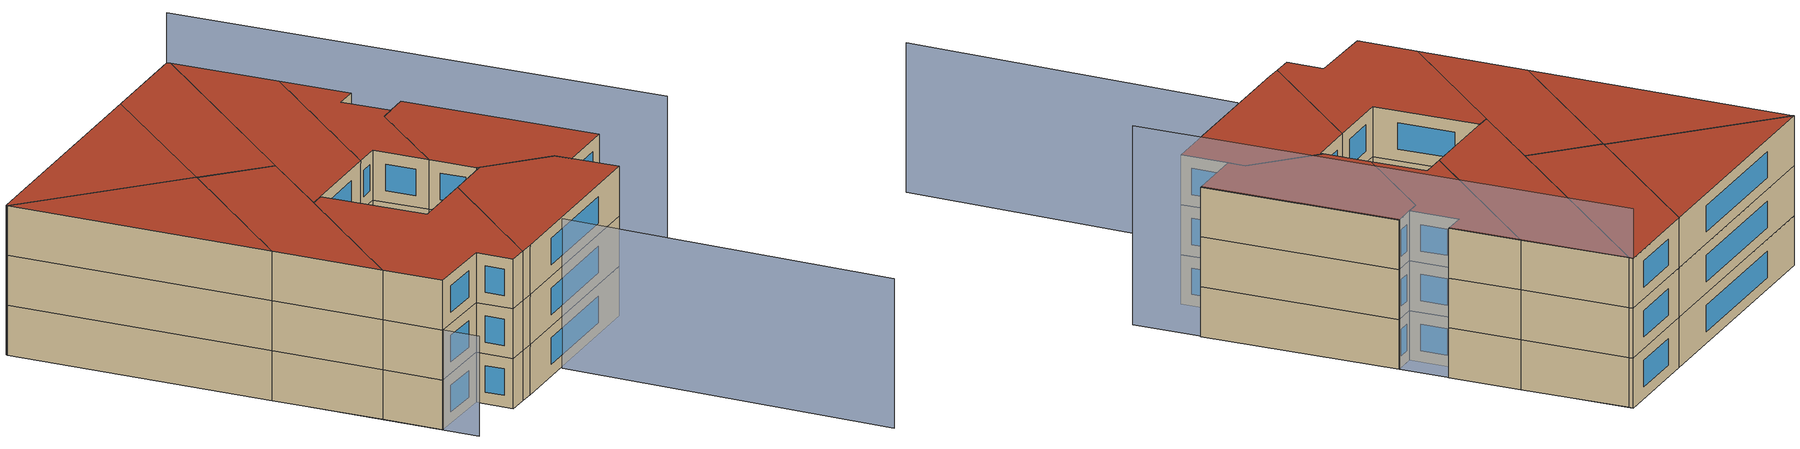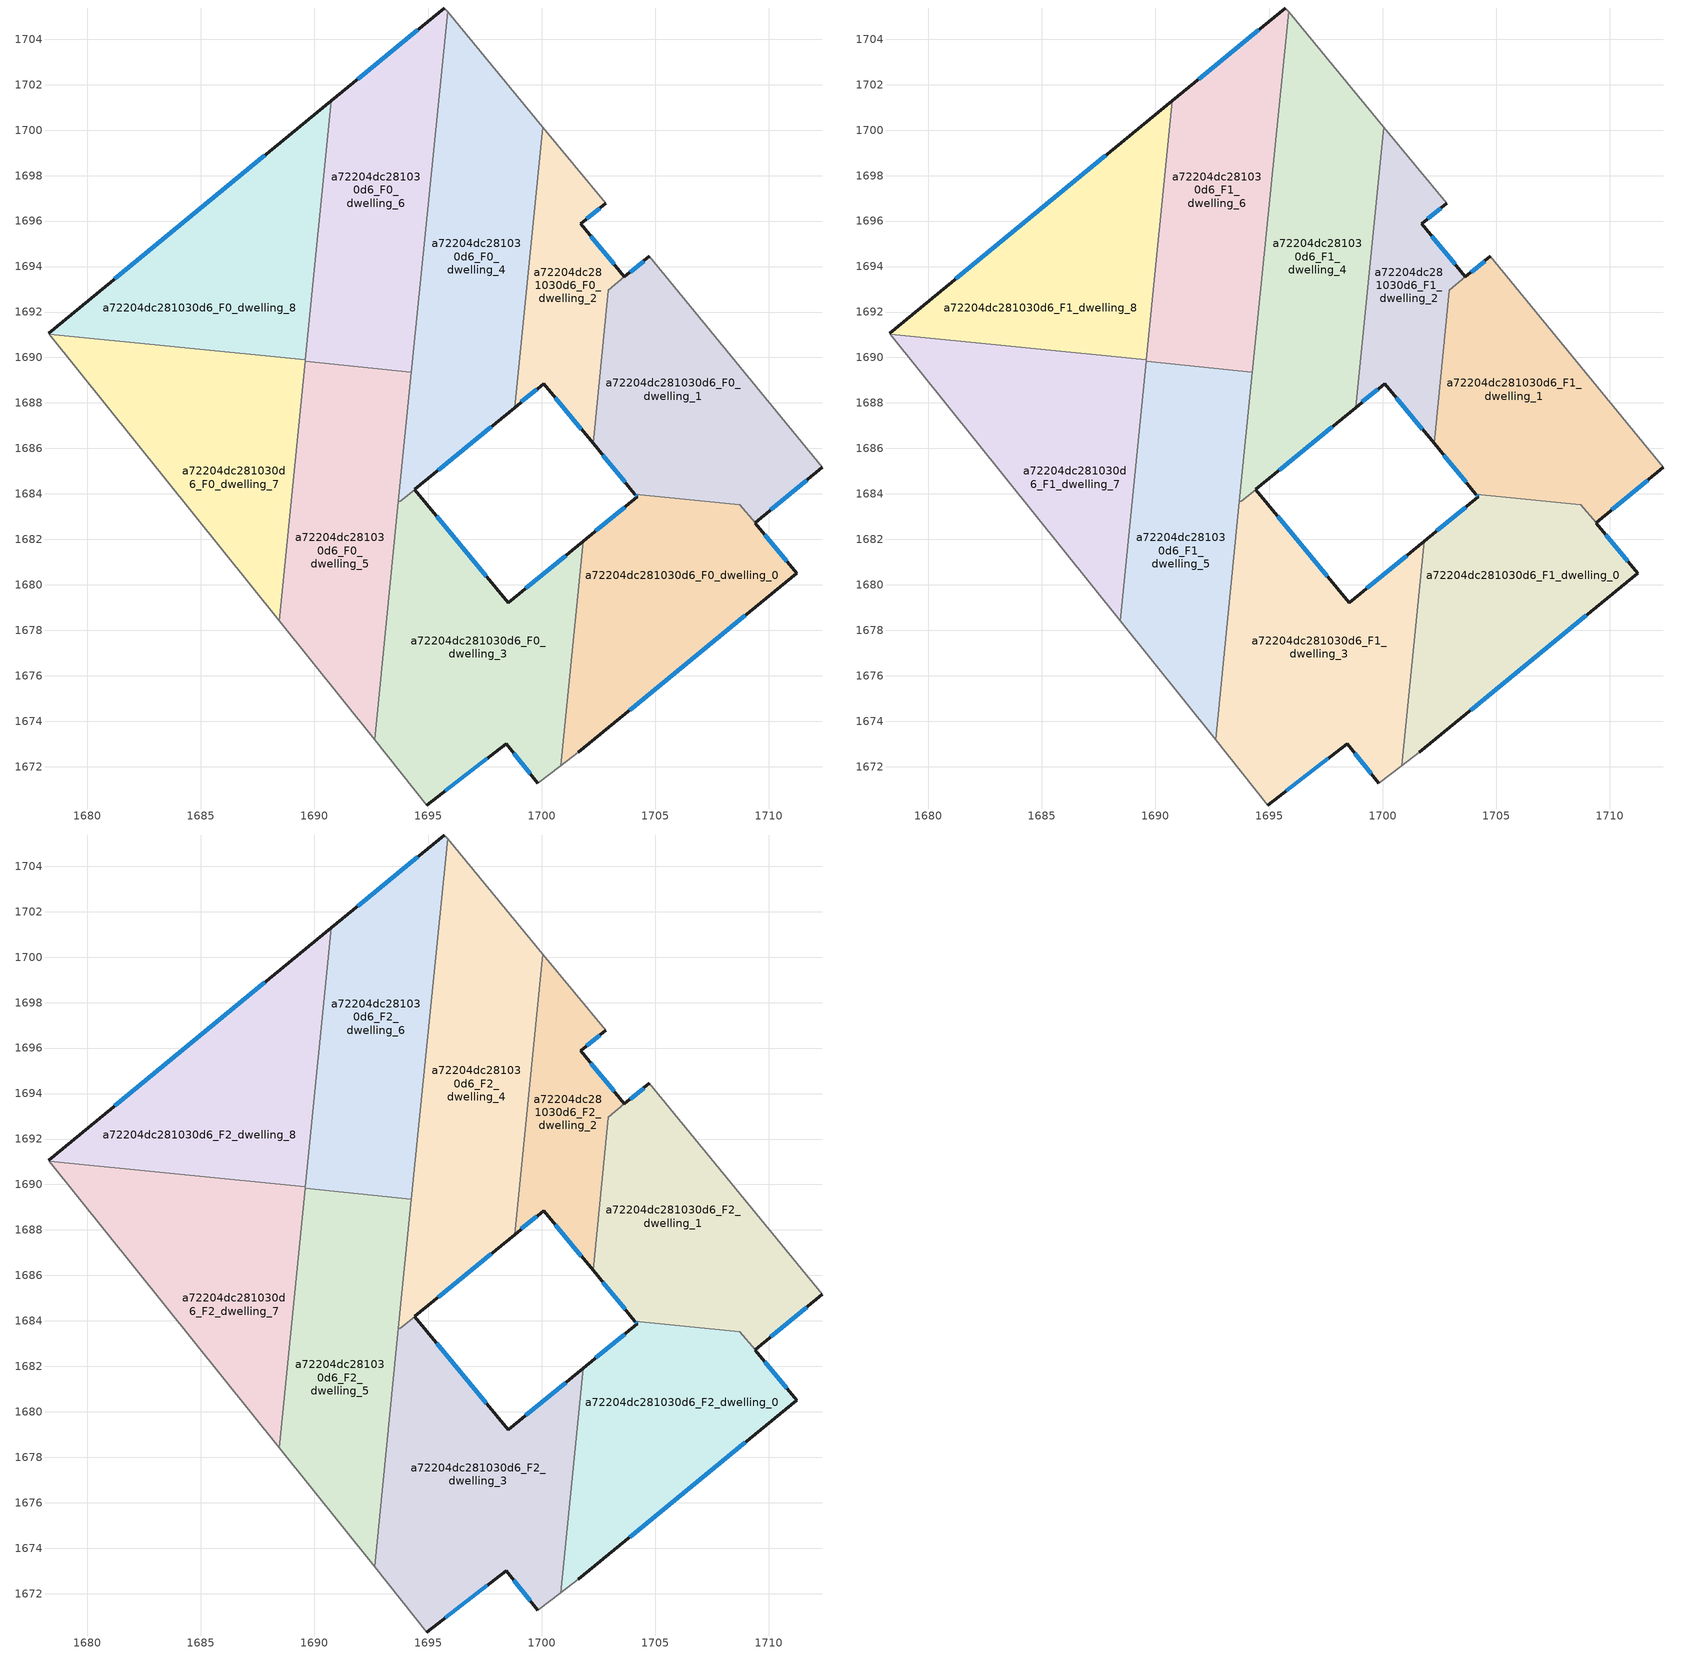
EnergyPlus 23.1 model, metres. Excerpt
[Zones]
a72204dc281030d6_F0_dwelling_0
 floor ground (EU_floor_Construction): 1708.72,1683.53 1711.21,1680.51 1701.61,1672.64 1700.84,1672.04 1701.83,1681.92 1704.21,1683.87 1704.11,1683.99 z0
 wall outside (EU_wall_Construction): 1704.11,1683.99 1704.21,1683.87 1701.83,1681.92 / 1701.61,1672.64 1711.21,1680.51 1709.4,1682.71 z0:3
 wall to a72204dc281030d6_F0_dwelling_3 (EU_wall_Construction): 1701.83,1681.92 1700.84,1672.04 z0:3
 wall to a72204dc281030d6_F0_dwelling_1 (EU_wall_Construction): 1709.39,1682.72 1708.72,1683.53 1704.11,1683.99 z0:3
 wall adiabatic (EU_wall_Construction): 1700.84,1672.04 1701.61,1672.64 z0:3
 window (EU_Window_Construction): 1703.65,1683.41 1702.39,1682.37 / 1704.13,1683.96 1704.18,1683.9 / 1710.79,1681.03 1709.82,1682.2 / 1703.87,1674.49 1708.96,1678.66 z0.7:2.3
a72204dc281030d6_F0_dwelling_1
 floor ground (EU_floor_Construction): 1704.74,1694.45 1712.35,1685.17 1709.39,1682.72 1708.72,1683.53 1704.11,1683.99 1702.26,1686.22 1702.94,1692.97 z0
 wall outside (EU_wall_Construction): 1709.39,1682.72 1712.35,1685.17 / 1702.26,1686.22 1704.11,1683.99 / 1704.74,1694.45 1703.64,1693.55 z0:3
 wall adiabatic (EU_wall_Construction): 1712.35,1685.17 1704.74,1694.45 z0:3
 wall to a72204dc281030d6_F0_dwelling_2 (EU_wall_Construction): 1703.64,1693.55 1702.94,1692.97 1702.26,1686.22 z0:3
 window (EU_Window_Construction): 1710.09,1683.29 1711.66,1684.59 / 1702.69,1685.7 1703.67,1684.51 / 1704.48,1694.24 1703.9,1693.76 z0.7:2.3
a72204dc281030d6_F0_dwelling_2
 floor ground (EU_floor_Construction): 1702.82,1696.78 1701.72,1695.89 1703.64,1693.55 1702.94,1692.97 1702.26,1686.22 1700.09,1688.84 1698.81,1687.8 1700.05,1700.13 z0
 wall outside (EU_wall_Construction): 1703.64,1693.55 1701.72,1695.89 1702.82,1696.78 / 1698.81,1687.8 1700.09,1688.84 1702.26,1686.22 z0:3
 wall to a72204dc281030d6_F0_dwelling_4 (EU_wall_Construction): 1700.05,1700.13 1698.81,1687.8 z0:3
 wall adiabatic (EU_wall_Construction): 1702.82,1696.78 1700.05,1700.13 z0:3
 window (EU_Window_Construction): 1701.97,1696.1 1702.56,1696.57 / 1703.19,1694.1 1702.17,1695.34 / 1700.6,1688.23 1701.75,1686.84 / 1699.11,1688.04 1699.79,1688.6 z0.7:2.3
a72204dc281030d6_F0_dwelling_3
 floor ground (EU_floor_Construction): 1701.83,1681.92 1700.84,1672.04 1699.83,1671.27 1698.43,1673 1694.94,1670.31 1692.65,1673.17 1693.7,1683.68 1693.78,1683.67 1694.42,1684.19 1698.54,1679.21 z0
 wall outside (EU_wall_Construction): 1694.94,1670.31 1698.43,1673 1699.83,1671.27 / 1701.83,1681.92 1698.54,1679.21 1694.42,1684.19 z0:3
 wall adiabatic (EU_wall_Construction): 1699.83,1671.27 1700.84,1672.04 / 1692.65,1673.17 1694.94,1670.31 z0:3
 wall to a72204dc281030d6_F0_dwelling_4 (EU_wall_Construction): 1694.42,1684.19 1693.78,1683.67 1693.7,1683.68 z0:3
 wall to a72204dc281030d6_F0_dwelling_5 (EU_wall_Construction): 1693.7,1683.68 1692.65,1673.17 z0:3
 window (EU_Window_Construction): 1698.76,1672.6 1699.5,1671.68 / 1695.76,1670.94 1697.61,1672.37 / 1697.57,1680.38 1695.39,1683.02 / 1701.06,1681.28 1699.31,1679.84 z0.7:2.3
a72204dc281030d6_F0_dwelling_4
 floor ground (EU_floor_Construction): 1695.86,1705.21 1700.05,1700.13 1698.81,1687.8 1694.42,1684.2 1693.78,1683.67 1693.7,1683.68 z0
 wall outside (EU_wall_Construction): 1694.42,1684.2 1698.81,1687.8 z0:3
 wall adiabatic (EU_wall_Construction): 1700.05,1700.13 1695.86,1705.21 z0:3
 wall to a72204dc281030d6_F0_dwelling_6 (EU_wall_Construction): 1695.86,1705.21 1694.27,1689.36 z0:3
 wall to a72204dc281030d6_F0_dwelling_5 (EU_wall_Construction): 1694.27,1689.36 1693.7,1683.68 z0:3
 window (EU_Window_Construction): 1695.45,1685.04 1697.78,1686.95 z0.7:2.3
a72204dc281030d6_F0_dwelling_5
 floor ground (EU_floor_Construction): 1694.27,1689.36 1692.65,1673.17 1688.45,1678.42 1689.59,1689.83 z0
 wall to a72204dc281030d6_F0_dwelling_6 (EU_wall_Construction): 1694.27,1689.36 1689.59,1689.83 z0:3
 wall adiabatic (EU_wall_Construction): 1688.45,1678.42 1692.65,1673.17 z0:3
 wall to a72204dc281030d6_F0_dwelling_7 (EU_wall_Construction): 1689.59,1689.83 1688.45,1678.42 z0:3
a72204dc281030d6_F0_dwelling_6
 floor ground (EU_floor_Construction): 1695.72,1705.38 1695.86,1705.21 1694.27,1689.36 1689.59,1689.83 1690.74,1701.28 z0
 wall outside (EU_wall_Construction): 1695.72,1705.38 1690.74,1701.28 z0:3
 wall adiabatic (EU_wall_Construction): 1695.86,1705.21 1695.72,1705.38 z0:3
 wall to a72204dc281030d6_F0_dwelling_8 (EU_wall_Construction): 1690.74,1701.28 1689.6,1689.9 z0:3
 wall to a72204dc281030d6_F0_dwelling_7 (EU_wall_Construction): 1689.6,1689.89 1689.59,1689.83 z0:3
 window (EU_Window_Construction): 1694.55,1704.41 1691.91,1702.24 z0.7:2.3
a72204dc281030d6_F0_dwelling_7
 floor ground (EU_floor_Construction): 1689.6,1689.89 1688.45,1678.42 1678.35,1691.02 z0
 wall to a72204dc281030d6_F0_dwelling_8 (EU_wall_Construction): 1689.6,1689.89 1678.35,1691.02 z0:3
 wall adiabatic (EU_wall_Construction): 1678.35,1691.02 1688.45,1678.42 z0:3
a72204dc281030d6_F0_dwelling_8
 floor ground (EU_floor_Construction): 1690.74,1701.28 1689.6,1689.89 1678.35,1691.02 1678.3,1691.07 z0
 wall outside (EU_wall_Construction): 1690.74,1701.28 1678.3,1691.07 z0:3
 wall adiabatic (EU_wall_Construction): 1678.3,1691.07 1678.35,1691.02 z0:3
 window (EU_Window_Construction): 1687.82,1698.89 1681.22,1693.47 z0.7:2.3
a72204dc281030d6_F1_dwelling_0
 floor to a72204dc281030d6_F0_dwelling_0 (EU_floor_Construction): 1708.72,1683.53 1711.21,1680.51 1701.61,1672.64 1700.84,1672.04 1701.83,1681.92 1704.21,1683.87 1704.11,1683.99 z3
 wall outside (EU_wall_Construction): 1704.11,1683.99 1704.21,1683.87 1701.83,1681.92 / 1701.61,1672.64 1711.21,1680.51 1709.4,1682.71 z3:6
 wall to a72204dc281030d6_F1_dwelling_3 (EU_wall_Construction): 1701.83,1681.92 1700.84,1672.04 z3:6
 wall to a72204dc281030d6_F1_dwelling_1 (EU_wall_Construction): 1709.39,1682.72 1708.72,1683.53 1704.11,1683.99 z3:6
 wall adiabatic (EU_wall_Construction): 1700.84,1672.04 1701.61,1672.64 z3:6
 window (EU_Window_Construction): 1703.65,1683.41 1702.39,1682.37 / 1704.13,1683.96 1704.18,1683.9 / 1710.79,1681.03 1709.82,1682.2 / 1703.87,1674.49 1708.96,1678.66 z3.7:5.3
a72204dc281030d6_F1_dwelling_1
 floor to a72204dc281030d6_F0_dwelling_1 (EU_floor_Construction): 1704.74,1694.45 1712.35,1685.17 1709.39,1682.72 1708.72,1683.53 1704.11,1683.99 1702.26,1686.22 1702.94,1692.97 z3
 wall outside (EU_wall_Construction): 1709.39,1682.72 1712.35,1685.17 / 1702.26,1686.22 1704.11,1683.99 / 1704.74,1694.45 1703.64,1693.55 z3:6
 wall adiabatic (EU_wall_Construction): 1712.35,1685.17 1704.74,1694.45 z3:6
 wall to a72204dc281030d6_F1_dwelling_2 (EU_wall_Construction): 1703.64,1693.55 1702.94,1692.97 1702.26,1686.22 z3:6
 window (EU_Window_Construction): 1710.09,1683.29 1711.66,1684.59 / 1702.69,1685.7 1703.67,1684.51 / 1704.48,1694.24 1703.9,1693.76 z3.7:5.3
a72204dc281030d6_F1_dwelling_2
 floor to a72204dc281030d6_F0_dwelling_2 (EU_floor_Construction): 1702.82,1696.78 1701.72,1695.89 1703.64,1693.55 1702.94,1692.97 1702.26,1686.22 1700.09,1688.84 1698.81,1687.8 1700.05,1700.13 z3
 wall outside (EU_wall_Construction): 1703.64,1693.55 1701.72,1695.89 1702.82,1696.78 / 1698.81,1687.8 1700.09,1688.84 1702.26,1686.22 z3:6
 wall to a72204dc281030d6_F1_dwelling_4 (EU_wall_Construction): 1700.05,1700.13 1698.81,1687.8 z3:6
 wall adiabatic (EU_wall_Construction): 1702.82,1696.78 1700.05,1700.13 z3:6
 window (EU_Window_Construction): 1701.97,1696.1 1702.56,1696.57 / 1703.19,1694.1 1702.17,1695.34 / 1700.6,1688.23 1701.75,1686.84 / 1699.11,1688.04 1699.79,1688.6 z3.7:5.3
a72204dc281030d6_F1_dwelling_3
 floor to a72204dc281030d6_F0_dwelling_3 (EU_floor_Construction): 1701.83,1681.92 1700.84,1672.04 1699.83,1671.27 1698.43,1673 1694.94,1670.31 1692.65,1673.17 1693.7,1683.68 1693.78,1683.67 1694.42,1684.19 1698.54,1679.21 z3
 wall outside (EU_wall_Construction): 1694.94,1670.31 1698.43,1673 1699.83,1671.27 / 1701.83,1681.92 1698.54,1679.21 1694.42,1684.19 z3:6
 wall adiabatic (EU_wall_Construction): 1699.83,1671.27 1700.84,1672.04 / 1692.65,1673.17 1694.94,1670.31 z3:6
 wall to a72204dc281030d6_F1_dwelling_4 (EU_wall_Construction): 1694.42,1684.19 1693.78,1683.67 1693.7,1683.68 z3:6
 wall to a72204dc281030d6_F1_dwelling_5 (EU_wall_Construction): 1693.7,1683.68 1692.65,1673.17 z3:6
 window (EU_Window_Construction): 1698.76,1672.6 1699.5,1671.68 / 1695.76,1670.94 1697.61,1672.37 / 1697.57,1680.38 1695.39,1683.02 / 1701.06,1681.28 1699.31,1679.84 z3.7:5.3
a72204dc281030d6_F1_dwelling_4
 floor to a72204dc281030d6_F0_dwelling_4 (EU_floor_Construction): 1695.86,1705.21 1700.05,1700.13 1698.81,1687.8 1694.42,1684.2 1693.78,1683.67 1693.7,1683.68 z3
 wall outside (EU_wall_Construction): 1694.42,1684.2 1698.81,1687.8 z3:6
 wall adiabatic (EU_wall_Construction): 1700.05,1700.13 1695.86,1705.21 z3:6
 wall to a72204dc281030d6_F1_dwelling_6 (EU_wall_Construction): 1695.86,1705.21 1694.27,1689.36 z3:6
 wall to a72204dc281030d6_F1_dwelling_5 (EU_wall_Construction): 1694.27,1689.36 1693.7,1683.68 z3:6
 window (EU_Window_Construction): 1695.45,1685.04 1697.78,1686.95 z3.7:5.3
a72204dc281030d6_F1_dwelling_5
 floor to a72204dc281030d6_F0_dwelling_5 (EU_floor_Construction): 1694.27,1689.36 1692.65,1673.17 1688.45,1678.42 1689.59,1689.83 z3
 wall to a72204dc281030d6_F1_dwelling_6 (EU_wall_Construction): 1694.27,1689.36 1689.59,1689.83 z3:6
 wall adiabatic (EU_wall_Construction): 1688.45,1678.42 1692.65,1673.17 z3:6
 wall to a72204dc281030d6_F1_dwelling_7 (EU_wall_Construction): 1689.59,1689.83 1688.45,1678.42 z3:6
a72204dc281030d6_F1_dwelling_6
 floor to a72204dc281030d6_F0_dwelling_6 (EU_floor_Construction): 1695.72,1705.38 1695.86,1705.21 1694.27,1689.36 1689.59,1689.83 1690.74,1701.28 z3
 wall outside (EU_wall_Construction): 1695.72,1705.38 1690.74,1701.28 z3:6
 wall adiabatic (EU_wall_Construction): 1695.86,1705.21 1695.72,1705.38 z3:6
 wall to a72204dc281030d6_F1_dwelling_8 (EU_wall_Construction): 1690.74,1701.28 1689.6,1689.9 z3:6
 wall to a72204dc281030d6_F1_dwelling_7 (EU_wall_Construction): 1689.6,1689.89 1689.59,1689.83 z3:6
 window (EU_Window_Construction): 1694.55,1704.41 1691.91,1702.24 z3.7:5.3
a72204dc281030d6_F1_dwelling_7
 floor to a72204dc281030d6_F0_dwelling_7 (EU_floor_Construction): 1689.6,1689.89 1688.45,1678.42 1678.35,1691.02 z3
 wall to a72204dc281030d6_F1_dwelling_8 (EU_wall_Construction): 1689.6,1689.89 1678.35,1691.02 z3:6
 wall adiabatic (EU_wall_Construction): 1678.35,1691.02 1688.45,1678.42 z3:6
a72204dc281030d6_F1_dwelling_8
 floor to a72204dc281030d6_F0_dwelling_8 (EU_floor_Construction): 1690.74,1701.28 1689.6,1689.89 1678.35,1691.02 1678.3,1691.07 z3
 wall outside (EU_wall_Construction): 1690.74,1701.28 1678.3,1691.07 z3:6
 wall adiabatic (EU_wall_Construction): 1678.3,1691.07 1678.35,1691.02 z3:6
 window (EU_Window_Construction): 1687.82,1698.89 1681.22,1693.47 z3.7:5.3
a72204dc281030d6_F2_dwelling_0
 floor to a72204dc281030d6_F1_dwelling_0 (EU_floor_Construction): 1708.72,1683.53 1711.21,1680.51 1701.61,1672.64 1700.84,1672.04 1701.83,1681.92 1704.21,1683.87 1704.11,1683.99 z6
 wall outside (EU_wall_Construction): 1704.11,1683.99 1704.21,1683.87 1701.83,1681.92 / 1701.61,1672.64 1711.21,1680.51 1709.4,1682.71 z6:9
 wall to a72204dc281030d6_F2_dwelling_3 (EU_wall_Construction): 1701.83,1681.92 1700.84,1672.04 z6:9
 wall to a72204dc281030d6_F2_dwelling_1 (EU_wall_Construction): 1709.39,1682.72 1708.72,1683.53 1704.11,1683.99 z6:9
 wall adiabatic (EU_wall_Construction): 1700.84,1672.04 1701.61,1672.64 z6:9
 window (EU_Window_Construction): 1703.65,1683.41 1702.39,1682.37 / 1704.13,1683.96 1704.18,1683.9 / 1710.79,1681.03 1709.82,1682.2 / 1703.87,1674.49 1708.96,1678.66 z6.7:8.3
 roof outside (EU_roof_Construction): 1711.21,1680.51 1708.72,1683.53 1704.11,1683.99 1704.21,1683.87 1701.83,1681.92 1700.84,1672.04 1701.61,1672.64 z9
a72204dc281030d6_F2_dwelling_1
 floor to a72204dc281030d6_F1_dwelling_1 (EU_floor_Construction): 1704.74,1694.45 1712.35,1685.17 1709.39,1682.72 1708.72,1683.53 1704.11,1683.99 1702.26,1686.22 1702.94,1692.97 z6
 wall outside (EU_wall_Construction): 1709.39,1682.72 1712.35,1685.17 / 1702.26,1686.22 1704.11,1683.99 / 1704.74,1694.45 1703.64,1693.55 z6:9
 wall adiabatic (EU_wall_Construction): 1712.35,1685.17 1704.74,1694.45 z6:9
 wall to a72204dc281030d6_F2_dwelling_2 (EU_wall_Construction): 1703.64,1693.55 1702.94,1692.97 1702.26,1686.22 z6:9
 window (EU_Window_Construction): 1710.09,1683.29 1711.66,1684.59 / 1702.69,1685.7 1703.67,1684.51 / 1704.48,1694.24 1703.9,1693.76 z6.7:8.3
 roof outside (EU_roof_Construction): 1712.35,1685.17 1704.74,1694.45 1702.94,1692.97 1702.26,1686.22 1704.11,1683.99 1708.72,1683.53 1709.39,1682.72 z9
a72204dc281030d6_F2_dwelling_2
 floor to a72204dc281030d6_F1_dwelling_2 (EU_floor_Construction): 1702.82,1696.78 1701.72,1695.89 1703.64,1693.55 1702.94,1692.97 1702.26,1686.22 1700.09,1688.84 1698.81,1687.8 1700.05,1700.13 z6
 wall outside (EU_wall_Construction): 1703.64,1693.55 1701.72,1695.89 1702.82,1696.78 / 1698.81,1687.8 1700.09,1688.84 1702.26,1686.22 z6:9
 wall to a72204dc281030d6_F2_dwelling_4 (EU_wall_Construction): 1700.05,1700.13 1698.81,1687.8 z6:9
 wall adiabatic (EU_wall_Construction): 1702.82,1696.78 1700.05,1700.13 z6:9
 window (EU_Window_Construction): 1701.97,1696.1 1702.56,1696.57 / 1703.19,1694.1 1702.17,1695.34 / 1700.6,1688.23 1701.75,1686.84 / 1699.11,1688.04 1699.79,1688.6 z6.7:8.3
 roof outside (EU_roof_Construction): 1702.26,1686.22 1702.94,1692.97 1703.64,1693.55 1701.72,1695.89 1702.82,1696.78 1700.05,1700.13 1698.81,1687.8 1700.09,1688.84 z9
a72204dc281030d6_F2_dwelling_3
 floor to a72204dc281030d6_F1_dwelling_3 (EU_floor_Construction): 1701.83,1681.92 1700.84,1672.04 1699.83,1671.27 1698.43,1673 1694.94,1670.31 1692.65,1673.17 1693.7,1683.68 1693.78,1683.67 1694.42,1684.19 1698.54,1679.21 z6
 wall outside (EU_wall_Construction): 1694.94,1670.31 1698.43,1673 1699.83,1671.27 / 1701.83,1681.92 1698.54,1679.21 1694.42,1684.19 z6:9
 wall adiabatic (EU_wall_Construction): 1699.83,1671.27 1700.84,1672.04 / 1692.65,1673.17 1694.94,1670.31 z6:9
 wall to a72204dc281030d6_F2_dwelling_4 (EU_wall_Construction): 1694.42,1684.19 1693.78,1683.67 1693.7,1683.68 z6:9
 wall to a72204dc281030d6_F2_dwelling_5 (EU_wall_Construction): 1693.7,1683.68 1692.65,1673.17 z6:9
 window (EU_Window_Construction): 1698.76,1672.6 1699.5,1671.68 / 1695.76,1670.94 1697.61,1672.37 / 1697.57,1680.38 1695.39,1683.02 / 1701.06,1681.28 1699.31,1679.84 z6.7:8.3
 roof outside (EU_roof_Construction): 1700.84,1672.04 1701.83,1681.92 1698.54,1679.21 1694.42,1684.19 1693.78,1683.67 1693.7,1683.68 1692.65,1673.17 1694.94,1670.31 1698.43,1673 1699.83,1671.27 z9
a72204dc281030d6_F2_dwelling_4
 floor to a72204dc281030d6_F1_dwelling_4 (EU_floor_Construction): 1695.86,1705.21 1700.05,1700.13 1698.81,1687.8 1694.42,1684.2 1693.78,1683.67 1693.7,1683.68 z6
 wall outside (EU_wall_Construction): 1694.42,1684.2 1698.81,1687.8 z6:9
 wall adiabatic (EU_wall_Construction): 1700.05,1700.13 1695.86,1705.21 z6:9
 wall to a72204dc281030d6_F2_dwelling_6 (EU_wall_Construction): 1695.86,1705.21 1694.27,1689.36 z6:9
 wall to a72204dc281030d6_F2_dwelling_5 (EU_wall_Construction): 1694.27,1689.36 1693.7,1683.68 z6:9
 window (EU_Window_Construction): 1695.45,1685.04 1697.78,1686.95 z6.7:8.3
 roof outside (EU_roof_Construction): 1698.81,1687.8 1700.05,1700.13 1695.86,1705.21 1693.7,1683.68 1693.78,1683.67 z9
a72204dc281030d6_F2_dwelling_5
 floor to a72204dc281030d6_F1_dwelling_5 (EU_floor_Construction): 1694.27,1689.36 1692.65,1673.17 1688.45,1678.42 1689.59,1689.83 z6
 wall to a72204dc281030d6_F2_dwelling_6 (EU_wall_Construction): 1694.27,1689.36 1689.59,1689.83 z6:9
 wall adiabatic (EU_wall_Construction): 1688.45,1678.42 1692.65,1673.17 z6:9
 wall to a72204dc281030d6_F2_dwelling_7 (EU_wall_Construction): 1689.59,1689.83 1688.45,1678.42 z6:9
 roof outside (EU_roof_Construction): 1692.65,1673.17 1694.27,1689.36 1689.59,1689.83 1688.45,1678.42 z9
a72204dc281030d6_F2_dwelling_6
 floor to a72204dc281030d6_F1_dwelling_6 (EU_floor_Construction): 1695.72,1705.38 1695.86,1705.21 1694.27,1689.36 1689.59,1689.83 1690.74,1701.28 z6
 wall outside (EU_wall_Construction): 1695.72,1705.38 1690.74,1701.28 z6:9
 wall adiabatic (EU_wall_Construction): 1695.86,1705.21 1695.72,1705.38 z6:9
 wall to a72204dc281030d6_F2_dwelling_8 (EU_wall_Construction): 1690.74,1701.28 1689.6,1689.9 z6:9
 wall to a72204dc281030d6_F2_dwelling_7 (EU_wall_Construction): 1689.6,1689.89 1689.59,1689.83 z6:9
 window (EU_Window_Construction): 1694.55,1704.41 1691.91,1702.24 z6.7:8.3
 roof outside (EU_roof_Construction): 1694.27,1689.36 1695.86,1705.21 1695.72,1705.38 1690.74,1701.28 1689.59,1689.83 z9
a72204dc281030d6_F2_dwelling_7
 floor to a72204dc281030d6_F1_dwelling_7 (EU_floor_Construction): 1689.6,1689.89 1688.45,1678.42 1678.35,1691.02 z6
 wall to a72204dc281030d6_F2_dwelling_8 (EU_wall_Construction): 1689.6,1689.89 1678.35,1691.02 z6:9
 wall adiabatic (EU_wall_Construction): 1678.35,1691.02 1688.45,1678.42 z6:9
 roof outside (EU_roof_Construction): 1688.45,1678.42 1689.6,1689.89 1678.35,1691.02 z9
a72204dc281030d6_F2_dwelling_8
 floor to a72204dc281030d6_F1_dwelling_8 (EU_floor_Construction): 1690.74,1701.28 1689.6,1689.89 1678.35,1691.02 1678.3,1691.07 z6
 wall outside (EU_wall_Construction): 1690.74,1701.28 1678.3,1691.07 z6:9
 wall adiabatic (EU_wall_Construction): 1678.3,1691.07 1678.35,1691.02 z6:9
 window (EU_Window_Construction): 1687.82,1698.89 1681.22,1693.47 z6.7:8.3
 roof outside (EU_roof_Construction): 1689.6,1689.89 1690.74,1701.28 1678.3,1691.07 1678.35,1691.02 z9
shading: 1704.94,1675.21 1717.37,1659.06 z0:9; 1678.3,1691.07 1696.34,1668.57 z0:6; 1714.96,1681.94 1695.72,1705.37 z0:12
[Building]
EU S2 Campaign: North Axis=0; Terrain=City; Solar Distribution=FullExterior
[Site:Location]
Budapest.Ferenc.Liszt.Intl.AP: Latitude=47.437; Longitude=19.256; Time Zone=1; Elevation=185
[SizingPeriod:WeatherFileDays]
AnnualSizingPeriod: Begin Month=1; Begin Day of Month=1; End Month=12; End Day of Month=31; Day of Week for Start Day=Monday; Use Weather File Daylight Saving Period=No; Use Weather File Rain and Snow Indicators=No
[MATERIAL]
EU_InternalMass_Material: Roughness=MediumRough; Thickness=0.1; Conductivity=1; Density=1800; Specific Heat=900; Thermal Absorptance=0.9; Solar Absorptance=0.7; Visible Absorptance=0.7
[MATERIAL:NOMASS] Roughness=MediumRough; Thermal Absorptance=0.9; Solar Absorptance=0.7; Visible Absorptance=0.7
Name | Thermal Resistance
EU_wall_NoMass | 0.832559
EU_roof_NoMass | 1.39638
EU_floor_NoMass | 0.872794
[WINDOWMATERIAL:SIMPLEGLAZINGSYSTEM]
EU_Window_SimpleGlazing: UFactor=2.79869; Solar Heat Gain Coefficient=0.75; Visible Transmittance=0.75
[CONSTRUCTION]
EU_wall_Construction: EU_wall_NoMass
EU_roof_Construction: EU_roof_NoMass
EU_floor_Construction: EU_floor_NoMass
EU_Window_Construction: EU_Window_SimpleGlazing
EU_InternalMass_Construction: EU_InternalMass_Material
[ZONE] Type=1; Multiplier=1; Ceiling Height=autocalculate; Floor Area=autocalculate; Part of Total Floor Area=Yes
Name | Volume
a72204dc281030d6_F0_dwelling_0 | 194.035
a72204dc281030d6_F1_dwelling_0; a72204dc281030d6_F2_dwelling_0 | 194.061
a72204dc281030d6_F0_dwelling_1; a72204dc281030d6_F1_dwelling_1; a72204dc281030d6_F2_dwelling_1 | 196.107
a72204dc281030d6_F0_dwelling_2; a72204dc281030d6_F1_dwelling_2; a72204dc281030d6_F2_dwelling_2 | 107.656
a72204dc281030d6_F0_dwelling_3; a72204dc281030d6_F1_dwelling_3; a72204dc281030d6_F2_dwelling_3 | 241.345
a72204dc281030d6_F0_dwelling_4; a72204dc281030d6_F1_dwelling_4; a72204dc281030d6_F2_dwelling_4 | 239.28
a72204dc281030d6_F0_dwelling_5; a72204dc281030d6_F1_dwelling_5; a72204dc281030d6_F2_dwelling_5 | 195.715
a72204dc281030d6_F0_dwelling_6; a72204dc281030d6_F1_dwelling_6; a72204dc281030d6_F2_dwelling_6 | 195.724
a72204dc281030d6_F0_dwelling_7; a72204dc281030d6_F1_dwelling_7; a72204dc281030d6_F2_dwelling_7 | 195.69
a72204dc281030d6_F0_dwelling_8; a72204dc281030d6_F1_dwelling_8; a72204dc281030d6_F2_dwelling_8 | 195.716
[INTERNALMASS] Construction=EU_InternalMass_Construction
Name | Zone or ZoneList | Surface Area
a72204dc281030d6_F0_dwelling_0_EU_InternalMass | a72204dc281030d6_F0_dwelling_0 | 64.6856
a72204dc281030d6_F0_dwelling_1_EU_InternalMass | a72204dc281030d6_F0_dwelling_1 | 65.3703
a72204dc281030d6_F0_dwelling_2_EU_InternalMass | a72204dc281030d6_F0_dwelling_2 | 35.8854
a72204dc281030d6_F0_dwelling_3_EU_InternalMass | a72204dc281030d6_F0_dwelling_3 | 80.4462
a72204dc281030d6_F0_dwelling_4_EU_InternalMass | a72204dc281030d6_F0_dwelling_4 | 79.7658
a72204dc281030d6_F0_dwelling_5_EU_InternalMass | a72204dc281030d6_F0_dwelling_5 | 65.2404
a72204dc281030d6_F0_dwelling_6_EU_InternalMass | a72204dc281030d6_F0_dwelling_6 | 65.2407
a72204dc281030d6_F0_dwelling_7_EU_InternalMass | a72204dc281030d6_F0_dwelling_7 | 65.2274
a72204dc281030d6_F0_dwelling_8_EU_InternalMass | a72204dc281030d6_F0_dwelling_8 | 65.2375
a72204dc281030d6_F1_dwelling_0_EU_InternalMass | a72204dc281030d6_F1_dwelling_0 | 64.6856
a72204dc281030d6_F1_dwelling_1_EU_InternalMass | a72204dc281030d6_F1_dwelling_1 | 65.3703
a72204dc281030d6_F1_dwelling_2_EU_InternalMass | a72204dc281030d6_F1_dwelling_2 | 35.8854
a72204dc281030d6_F1_dwelling_3_EU_InternalMass | a72204dc281030d6_F1_dwelling_3 | 80.4462
a72204dc281030d6_F1_dwelling_4_EU_InternalMass | a72204dc281030d6_F1_dwelling_4 | 79.7658
a72204dc281030d6_F1_dwelling_5_EU_InternalMass | a72204dc281030d6_F1_dwelling_5 | 65.2404
a72204dc281030d6_F1_dwelling_6_EU_InternalMass | a72204dc281030d6_F1_dwelling_6 | 65.2407
a72204dc281030d6_F1_dwelling_7_EU_InternalMass | a72204dc281030d6_F1_dwelling_7 | 65.2274
a72204dc281030d6_F1_dwelling_8_EU_InternalMass | a72204dc281030d6_F1_dwelling_8 | 65.2375
a72204dc281030d6_F2_dwelling_0_EU_InternalMass | a72204dc281030d6_F2_dwelling_0 | 64.6856
a72204dc281030d6_F2_dwelling_1_EU_InternalMass | a72204dc281030d6_F2_dwelling_1 | 65.3703
a72204dc281030d6_F2_dwelling_2_EU_InternalMass | a72204dc281030d6_F2_dwelling_2 | 35.8854
a72204dc281030d6_F2_dwelling_3_EU_InternalMass | a72204dc281030d6_F2_dwelling_3 | 80.4462
a72204dc281030d6_F2_dwelling_4_EU_InternalMass | a72204dc281030d6_F2_dwelling_4 | 79.7658
a72204dc281030d6_F2_dwelling_5_EU_InternalMass | a72204dc281030d6_F2_dwelling_5 | 65.2404
a72204dc281030d6_F2_dwelling_6_EU_InternalMass | a72204dc281030d6_F2_dwelling_6 | 65.2407
a72204dc281030d6_F2_dwelling_7_EU_InternalMass | a72204dc281030d6_F2_dwelling_7 | 65.2274
a72204dc281030d6_F2_dwelling_8_EU_InternalMass | a72204dc281030d6_F2_dwelling_8 | 65.2375
[OTHEREQUIPMENT] Fuel Type=Electricity; Design Level Calculation Method=Watts/Area; Power per Zone Floor Area=1; Fraction Latent=0; Fraction Radiant=0; Fraction Lost=0; Carbon Dioxide Generation Rate=0; EndUse Subcategory=EU_Step8_InternalGains
Name | Zone or ZoneList or Space or SpaceList | Schedule
EU_Step8_InternalGain_a72204dc281030d6_F0_dwelling_0_f000 | a72204dc281030d6_F0_dwelling_0 | EU_Step8_GainSchedule_a72204dc281030d6_F0_dwelling_0_f000
EU_Step8_InternalGain_a72204dc281030d6_F0_dwelling_1_f000 | a72204dc281030d6_F0_dwelling_1 | EU_Step8_GainSchedule_a72204dc281030d6_F0_dwelling_1_f000
EU_Step8_InternalGain_a72204dc281030d6_F0_dwelling_2_f000 | a72204dc281030d6_F0_dwelling_2 | EU_Step8_GainSchedule_a72204dc281030d6_F0_dwelling_2_f000
EU_Step8_InternalGain_a72204dc281030d6_F0_dwelling_3_f000 | a72204dc281030d6_F0_dwelling_3 | EU_Step8_GainSchedule_a72204dc281030d6_F0_dwelling_3_f000
EU_Step8_InternalGain_a72204dc281030d6_F0_dwelling_4_f000 | a72204dc281030d6_F0_dwelling_4 | EU_Step8_GainSchedule_a72204dc281030d6_F0_dwelling_4_f000
EU_Step8_InternalGain_a72204dc281030d6_F0_dwelling_5_f000 | a72204dc281030d6_F0_dwelling_5 | EU_Step8_GainSchedule_a72204dc281030d6_F0_dwelling_5_f000
EU_Step8_InternalGain_a72204dc281030d6_F0_dwelling_6_f000 | a72204dc281030d6_F0_dwelling_6 | EU_Step8_GainSchedule_a72204dc281030d6_F0_dwelling_6_f000
EU_Step8_InternalGain_a72204dc281030d6_F0_dwelling_7_f000 | a72204dc281030d6_F0_dwelling_7 | EU_Step8_GainSchedule_a72204dc281030d6_F0_dwelling_7_f000
EU_Step8_InternalGain_a72204dc281030d6_F0_dwelling_8_f000 | a72204dc281030d6_F0_dwelling_8 | EU_Step8_GainSchedule_a72204dc281030d6_F0_dwelling_8_f000
EU_Step8_InternalGain_a72204dc281030d6_F1_dwelling_0_f000 | a72204dc281030d6_F1_dwelling_0 | EU_Step8_GainSchedule_a72204dc281030d6_F1_dwelling_0_f000
EU_Step8_InternalGain_a72204dc281030d6_F1_dwelling_1_f000 | a72204dc281030d6_F1_dwelling_1 | EU_Step8_GainSchedule_a72204dc281030d6_F1_dwelling_1_f000
EU_Step8_InternalGain_a72204dc281030d6_F1_dwelling_2_f000 | a72204dc281030d6_F1_dwelling_2 | EU_Step8_GainSchedule_a72204dc281030d6_F1_dwelling_2_f000
EU_Step8_InternalGain_a72204dc281030d6_F1_dwelling_3_f000 | a72204dc281030d6_F1_dwelling_3 | EU_Step8_GainSchedule_a72204dc281030d6_F1_dwelling_3_f000
EU_Step8_InternalGain_a72204dc281030d6_F1_dwelling_4_f000 | a72204dc281030d6_F1_dwelling_4 | EU_Step8_GainSchedule_a72204dc281030d6_F1_dwelling_4_f000
EU_Step8_InternalGain_a72204dc281030d6_F1_dwelling_5_f000 | a72204dc281030d6_F1_dwelling_5 | EU_Step8_GainSchedule_a72204dc281030d6_F1_dwelling_5_f000
EU_Step8_InternalGain_a72204dc281030d6_F1_dwelling_6_f000 | a72204dc281030d6_F1_dwelling_6 | EU_Step8_GainSchedule_a72204dc281030d6_F1_dwelling_6_f000
EU_Step8_InternalGain_a72204dc281030d6_F1_dwelling_7_f000 | a72204dc281030d6_F1_dwelling_7 | EU_Step8_GainSchedule_a72204dc281030d6_F1_dwelling_7_f000
EU_Step8_InternalGain_a72204dc281030d6_F1_dwelling_8_f000 | a72204dc281030d6_F1_dwelling_8 | EU_Step8_GainSchedule_a72204dc281030d6_F1_dwelling_8_f000
EU_Step8_InternalGain_a72204dc281030d6_F2_dwelling_0_f000 | a72204dc281030d6_F2_dwelling_0 | EU_Step8_GainSchedule_a72204dc281030d6_F2_dwelling_0_f000
EU_Step8_InternalGain_a72204dc281030d6_F2_dwelling_1_f000 | a72204dc281030d6_F2_dwelling_1 | EU_Step8_GainSchedule_a72204dc281030d6_F2_dwelling_1_f000
EU_Step8_InternalGain_a72204dc281030d6_F2_dwelling_2_f000 | a72204dc281030d6_F2_dwelling_2 | EU_Step8_GainSchedule_a72204dc281030d6_F2_dwelling_2_f000
EU_Step8_InternalGain_a72204dc281030d6_F2_dwelling_3_f000 | a72204dc281030d6_F2_dwelling_3 | EU_Step8_GainSchedule_a72204dc281030d6_F2_dwelling_3_f000
EU_Step8_InternalGain_a72204dc281030d6_F2_dwelling_4_f000 | a72204dc281030d6_F2_dwelling_4 | EU_Step8_GainSchedule_a72204dc281030d6_F2_dwelling_4_f000
EU_Step8_InternalGain_a72204dc281030d6_F2_dwelling_5_f000 | a72204dc281030d6_F2_dwelling_5 | EU_Step8_GainSchedule_a72204dc281030d6_F2_dwelling_5_f000
EU_Step8_InternalGain_a72204dc281030d6_F2_dwelling_6_f000 | a72204dc281030d6_F2_dwelling_6 | EU_Step8_GainSchedule_a72204dc281030d6_F2_dwelling_6_f000
EU_Step8_InternalGain_a72204dc281030d6_F2_dwelling_7_f000 | a72204dc281030d6_F2_dwelling_7 | EU_Step8_GainSchedule_a72204dc281030d6_F2_dwelling_7_f000
EU_Step8_InternalGain_a72204dc281030d6_F2_dwelling_8_f000 | a72204dc281030d6_F2_dwelling_8 | EU_Step8_GainSchedule_a72204dc281030d6_F2_dwelling_8_f000
[ZONEVENTILATION:DESIGNFLOWRATE] Schedule=EU_AlwaysOn; Design Flow Rate Calculation Method=AirChanges/Hour; Air Changes per Hour=0.475469; Ventilation Type=Natural; Fan Pressure Rise=0; Fan Total Efficiency=1; Constant Term Coefficient=1; Temperature Term Coefficient=0; Velocity Term Coefficient=0; Velocity Squared Term Coefficient=0; Minimum Indoor Temperature=-100; Maximum Indoor Temperature=100; Delta Temperature=-100; Minimum Outdoor Temperature=-100; Maximum Outdoor Temperature=100; Maximum Wind Speed=40
Name | Zone or ZoneList or Space or SpaceList
EU_ConstantAir_a72204dc281030d6_F0_dwelling_0 | a72204dc281030d6_F0_dwelling_0
EU_ConstantAir_a72204dc281030d6_F0_dwelling_1 | a72204dc281030d6_F0_dwelling_1
EU_ConstantAir_a72204dc281030d6_F0_dwelling_2 | a72204dc281030d6_F0_dwelling_2
EU_ConstantAir_a72204dc281030d6_F0_dwelling_3 | a72204dc281030d6_F0_dwelling_3
EU_ConstantAir_a72204dc281030d6_F0_dwelling_4 | a72204dc281030d6_F0_dwelling_4
EU_ConstantAir_a72204dc281030d6_F0_dwelling_5 | a72204dc281030d6_F0_dwelling_5
EU_ConstantAir_a72204dc281030d6_F0_dwelling_6 | a72204dc281030d6_F0_dwelling_6
EU_ConstantAir_a72204dc281030d6_F0_dwelling_7 | a72204dc281030d6_F0_dwelling_7
EU_ConstantAir_a72204dc281030d6_F0_dwelling_8 | a72204dc281030d6_F0_dwelling_8
EU_ConstantAir_a72204dc281030d6_F1_dwelling_0 | a72204dc281030d6_F1_dwelling_0
EU_ConstantAir_a72204dc281030d6_F1_dwelling_1 | a72204dc281030d6_F1_dwelling_1
EU_ConstantAir_a72204dc281030d6_F1_dwelling_2 | a72204dc281030d6_F1_dwelling_2
EU_ConstantAir_a72204dc281030d6_F1_dwelling_3 | a72204dc281030d6_F1_dwelling_3
EU_ConstantAir_a72204dc281030d6_F1_dwelling_4 | a72204dc281030d6_F1_dwelling_4
EU_ConstantAir_a72204dc281030d6_F1_dwelling_5 | a72204dc281030d6_F1_dwelling_5
EU_ConstantAir_a72204dc281030d6_F1_dwelling_6 | a72204dc281030d6_F1_dwelling_6
EU_ConstantAir_a72204dc281030d6_F1_dwelling_7 | a72204dc281030d6_F1_dwelling_7
EU_ConstantAir_a72204dc281030d6_F1_dwelling_8 | a72204dc281030d6_F1_dwelling_8
EU_ConstantAir_a72204dc281030d6_F2_dwelling_0 | a72204dc281030d6_F2_dwelling_0
EU_ConstantAir_a72204dc281030d6_F2_dwelling_1 | a72204dc281030d6_F2_dwelling_1
EU_ConstantAir_a72204dc281030d6_F2_dwelling_2 | a72204dc281030d6_F2_dwelling_2
EU_ConstantAir_a72204dc281030d6_F2_dwelling_3 | a72204dc281030d6_F2_dwelling_3
EU_ConstantAir_a72204dc281030d6_F2_dwelling_4 | a72204dc281030d6_F2_dwelling_4
EU_ConstantAir_a72204dc281030d6_F2_dwelling_5 | a72204dc281030d6_F2_dwelling_5
EU_ConstantAir_a72204dc281030d6_F2_dwelling_6 | a72204dc281030d6_F2_dwelling_6
EU_ConstantAir_a72204dc281030d6_F2_dwelling_7 | a72204dc281030d6_F2_dwelling_7
EU_ConstantAir_a72204dc281030d6_F2_dwelling_8 | a72204dc281030d6_F2_dwelling_8
[HVACTEMPLATE:THERMOSTAT] Constant Heating Setpoint=20; Constant Cooling Setpoint=50
EU_HeatOnly_a72204dc281030d6_F0_dwelling_0; EU_HeatOnly_a72204dc281030d6_F0_dwelling_1; EU_HeatOnly_a72204dc281030d6_F0_dwelling_2; EU_HeatOnly_a72204dc281030d6_F0_dwelling_3; EU_HeatOnly_a72204dc281030d6_F0_dwelling_4; EU_HeatOnly_a72204dc281030d6_F0_dwelling_5; EU_HeatOnly_a72204dc281030d6_F0_dwelling_6; EU_HeatOnly_a72204dc281030d6_F0_dwelling_7; EU_HeatOnly_a72204dc281030d6_F0_dwelling_8; EU_HeatOnly_a72204dc281030d6_F1_dwelling_0; EU_HeatOnly_a72204dc281030d6_F1_dwelling_1; EU_HeatOnly_a72204dc281030d6_F1_dwelling_2; EU_HeatOnly_a72204dc281030d6_F1_dwelling_3; EU_HeatOnly_a72204dc281030d6_F1_dwelling_4; EU_HeatOnly_a72204dc281030d6_F1_dwelling_5; EU_HeatOnly_a72204dc281030d6_F1_dwelling_6; EU_HeatOnly_a72204dc281030d6_F1_dwelling_7; EU_HeatOnly_a72204dc281030d6_F1_dwelling_8; EU_HeatOnly_a72204dc281030d6_F2_dwelling_0; EU_HeatOnly_a72204dc281030d6_F2_dwelling_1; EU_HeatOnly_a72204dc281030d6_F2_dwelling_2; EU_HeatOnly_a72204dc281030d6_F2_dwelling_3; EU_HeatOnly_a72204dc281030d6_F2_dwelling_4; EU_HeatOnly_a72204dc281030d6_F2_dwelling_5; EU_HeatOnly_a72204dc281030d6_F2_dwelling_6; EU_HeatOnly_a72204dc281030d6_F2_dwelling_7; EU_HeatOnly_a72204dc281030d6_F2_dwelling_8
[HVACTEMPLATE:ZONE:IDEALLOADSAIRSYSTEM] System Availability Schedule=EU_AlwaysOn; Maximum Heating Supply Air Temperature=50; Minimum Cooling Supply Air Temperature=13; Maximum Heating Supply Air Humidity Ratio=0.0156; Minimum Cooling Supply Air Humidity Ratio=0.0077; Heating Limit=NoLimit; Cooling Limit=NoLimit; Heating Availability Schedule=EU_AlwaysOn; Cooling Availability Schedule=EU_CoolingOff; Dehumidification Control Type=ConstantSensibleHeatRatio; Cooling Sensible Heat Ratio=0.7; Dehumidification Setpoint=60; Humidification Control Type=None; Humidification Setpoint=30; Outdoor Air Method=None; Outdoor Air Flow Rate per Person=0.00944; Outdoor Air Flow Rate per Zone Floor Area=0; Outdoor Air Flow Rate per Zone=0; Demand Controlled Ventilation Type=None; Outdoor Air Economizer Type=NoEconomizer; Heat Recovery Type=None; Sensible Heat Recovery Effectiveness=0.7; Latent Heat Recovery Effectiveness=0.65
Name | Template Thermostat
a72204dc281030d6_F0_dwelling_0 | EU_HeatOnly_a72204dc281030d6_F0_dwelling_0
a72204dc281030d6_F0_dwelling_1 | EU_HeatOnly_a72204dc281030d6_F0_dwelling_1
a72204dc281030d6_F0_dwelling_2 | EU_HeatOnly_a72204dc281030d6_F0_dwelling_2
a72204dc281030d6_F0_dwelling_3 | EU_HeatOnly_a72204dc281030d6_F0_dwelling_3
a72204dc281030d6_F0_dwelling_4 | EU_HeatOnly_a72204dc281030d6_F0_dwelling_4
a72204dc281030d6_F0_dwelling_5 | EU_HeatOnly_a72204dc281030d6_F0_dwelling_5
a72204dc281030d6_F0_dwelling_6 | EU_HeatOnly_a72204dc281030d6_F0_dwelling_6
a72204dc281030d6_F0_dwelling_7 | EU_HeatOnly_a72204dc281030d6_F0_dwelling_7
a72204dc281030d6_F0_dwelling_8 | EU_HeatOnly_a72204dc281030d6_F0_dwelling_8
a72204dc281030d6_F1_dwelling_0 | EU_HeatOnly_a72204dc281030d6_F1_dwelling_0
a72204dc281030d6_F1_dwelling_1 | EU_HeatOnly_a72204dc281030d6_F1_dwelling_1
a72204dc281030d6_F1_dwelling_2 | EU_HeatOnly_a72204dc281030d6_F1_dwelling_2
a72204dc281030d6_F1_dwelling_3 | EU_HeatOnly_a72204dc281030d6_F1_dwelling_3
a72204dc281030d6_F1_dwelling_4 | EU_HeatOnly_a72204dc281030d6_F1_dwelling_4
a72204dc281030d6_F1_dwelling_5 | EU_HeatOnly_a72204dc281030d6_F1_dwelling_5
a72204dc281030d6_F1_dwelling_6 | EU_HeatOnly_a72204dc281030d6_F1_dwelling_6
a72204dc281030d6_F1_dwelling_7 | EU_HeatOnly_a72204dc281030d6_F1_dwelling_7
a72204dc281030d6_F1_dwelling_8 | EU_HeatOnly_a72204dc281030d6_F1_dwelling_8
a72204dc281030d6_F2_dwelling_0 | EU_HeatOnly_a72204dc281030d6_F2_dwelling_0
a72204dc281030d6_F2_dwelling_1 | EU_HeatOnly_a72204dc281030d6_F2_dwelling_1
a72204dc281030d6_F2_dwelling_2 | EU_HeatOnly_a72204dc281030d6_F2_dwelling_2
a72204dc281030d6_F2_dwelling_3 | EU_HeatOnly_a72204dc281030d6_F2_dwelling_3
a72204dc281030d6_F2_dwelling_4 | EU_HeatOnly_a72204dc281030d6_F2_dwelling_4
a72204dc281030d6_F2_dwelling_5 | EU_HeatOnly_a72204dc281030d6_F2_dwelling_5
a72204dc281030d6_F2_dwelling_6 | EU_HeatOnly_a72204dc281030d6_F2_dwelling_6
a72204dc281030d6_F2_dwelling_7 | EU_HeatOnly_a72204dc281030d6_F2_dwelling_7
a72204dc281030d6_F2_dwelling_8 | EU_HeatOnly_a72204dc281030d6_F2_dwelling_8
[SIZING:ZONE] Zone Cooling Design Supply Air Temperature Input Method=SupplyAirTemperature; Zone Cooling Design Supply Air Temperature=13; Zone Heating Design Supply Air Temperature Input Method=SupplyAirTemperature; Zone Heating Design Supply Air Temperature=50; Zone Cooling Design Supply Air Humidity Ratio=0.008; Zone Heating Design Supply Air Humidity Ratio=0.008; Cooling Design Air Flow Method=DesignDay; Cooling Design Air Flow Rate=0; Cooling Minimum Air Flow per Zone Floor Area=0.000762; Cooling Minimum Air Flow=0; Cooling Minimum Air Flow Fraction=0.2; Heating Design Air Flow Method=DesignDay; Heating Design Air Flow Rate=0; Heating Maximum Air Flow per Zone Floor Area=0.002032; Heating Maximum Air Flow=0.141576; Heating Maximum Air Flow Fraction=0.3; Account for Dedicated Outdoor Air System=No; Dedicated Outdoor Air System Control Strategy=NeutralSupplyAir; Dedicated Outdoor Air Low Setpoint Temperature for Design=autosize; Dedicated Outdoor Air High Setpoint Temperature for Design=autosize; Zone Load Sizing Method=Sensible Load Only No Latent Load; Zone Latent Cooling Design Supply Air Humidity Ratio Input Method=HumidityRatioDifference; Zone Cooling Design Supply Air Humidity Ratio Difference=0.005; Zone Latent Heating Design Supply Air Humidity Ratio Input Method=HumidityRatioDifference; Zone Humidification Design Supply Air Humidity Ratio Difference=0.005
a72204dc281030d6_F0_dwelling_0; a72204dc281030d6_F0_dwelling_1; a72204dc281030d6_F0_dwelling_2; a72204dc281030d6_F0_dwelling_3; a72204dc281030d6_F0_dwelling_4; a72204dc281030d6_F0_dwelling_5; a72204dc281030d6_F0_dwelling_6; a72204dc281030d6_F0_dwelling_7; a72204dc281030d6_F0_dwelling_8; a72204dc281030d6_F1_dwelling_0; a72204dc281030d6_F1_dwelling_1; a72204dc281030d6_F1_dwelling_2; a72204dc281030d6_F1_dwelling_3; a72204dc281030d6_F1_dwelling_4; a72204dc281030d6_F1_dwelling_5; a72204dc281030d6_F1_dwelling_6; a72204dc281030d6_F1_dwelling_7; a72204dc281030d6_F1_dwelling_8; a72204dc281030d6_F2_dwelling_0; a72204dc281030d6_F2_dwelling_1; a72204dc281030d6_F2_dwelling_2; a72204dc281030d6_F2_dwelling_3; a72204dc281030d6_F2_dwelling_4; a72204dc281030d6_F2_dwelling_5; a72204dc281030d6_F2_dwelling_6; a72204dc281030d6_F2_dwelling_7; a72204dc281030d6_F2_dwelling_8
[SCHEDULE:CONSTANT]
Name | Hourly Value
EU_AlwaysOn | 1
EU_CoolingOff | 0
[SCHEDULE:FILE] Column Number=1; Rows to Skip at Top=0; Number of Hours of Data=8760; Column Separator=Comma; Interpolate to Timestep=No; Minutes per Item=60; Adjust Schedule for Daylight Savings=Yes
Name | File
EU_Step8_GainSchedule_a72204dc281030d6_F0_dwelling_0_f000 | ../../schedules/a72204dc281030d6/a72204dc281030d6_F0_dwelling_0_f000_gain.csv
EU_Step8_GainSchedule_a72204dc281030d6_F0_dwelling_1_f000 | ../../schedules/a72204dc281030d6/a72204dc281030d6_F0_dwelling_1_f000_gain.csv
EU_Step8_GainSchedule_a72204dc281030d6_F0_dwelling_2_f000 | ../../schedules/a72204dc281030d6/a72204dc281030d6_F0_dwelling_2_f000_gain.csv
EU_Step8_GainSchedule_a72204dc281030d6_F0_dwelling_3_f000 | ../../schedules/a72204dc281030d6/a72204dc281030d6_F0_dwelling_3_f000_gain.csv
EU_Step8_GainSchedule_a72204dc281030d6_F0_dwelling_4_f000 | ../../schedules/a72204dc281030d6/a72204dc281030d6_F0_dwelling_4_f000_gain.csv
EU_Step8_GainSchedule_a72204dc281030d6_F0_dwelling_5_f000 | ../../schedules/a72204dc281030d6/a72204dc281030d6_F0_dwelling_5_f000_gain.csv
EU_Step8_GainSchedule_a72204dc281030d6_F0_dwelling_6_f000 | ../../schedules/a72204dc281030d6/a72204dc281030d6_F0_dwelling_6_f000_gain.csv
EU_Step8_GainSchedule_a72204dc281030d6_F0_dwelling_7_f000 | ../../schedules/a72204dc281030d6/a72204dc281030d6_F0_dwelling_7_f000_gain.csv
EU_Step8_GainSchedule_a72204dc281030d6_F0_dwelling_8_f000 | ../../schedules/a72204dc281030d6/a72204dc281030d6_F0_dwelling_8_f000_gain.csv
EU_Step8_GainSchedule_a72204dc281030d6_F1_dwelling_0_f000 | ../../schedules/a72204dc281030d6/a72204dc281030d6_F1_dwelling_0_f000_gain.csv
EU_Step8_GainSchedule_a72204dc281030d6_F1_dwelling_1_f000 | ../../schedules/a72204dc281030d6/a72204dc281030d6_F1_dwelling_1_f000_gain.csv
EU_Step8_GainSchedule_a72204dc281030d6_F1_dwelling_2_f000 | ../../schedules/a72204dc281030d6/a72204dc281030d6_F1_dwelling_2_f000_gain.csv
EU_Step8_GainSchedule_a72204dc281030d6_F1_dwelling_3_f000 | ../../schedules/a72204dc281030d6/a72204dc281030d6_F1_dwelling_3_f000_gain.csv
EU_Step8_GainSchedule_a72204dc281030d6_F1_dwelling_4_f000 | ../../schedules/a72204dc281030d6/a72204dc281030d6_F1_dwelling_4_f000_gain.csv
EU_Step8_GainSchedule_a72204dc281030d6_F1_dwelling_5_f000 | ../../schedules/a72204dc281030d6/a72204dc281030d6_F1_dwelling_5_f000_gain.csv
EU_Step8_GainSchedule_a72204dc281030d6_F1_dwelling_6_f000 | ../../schedules/a72204dc281030d6/a72204dc281030d6_F1_dwelling_6_f000_gain.csv
EU_Step8_GainSchedule_a72204dc281030d6_F1_dwelling_7_f000 | ../../schedules/a72204dc281030d6/a72204dc281030d6_F1_dwelling_7_f000_gain.csv
EU_Step8_GainSchedule_a72204dc281030d6_F1_dwelling_8_f000 | ../../schedules/a72204dc281030d6/a72204dc281030d6_F1_dwelling_8_f000_gain.csv
EU_Step8_GainSchedule_a72204dc281030d6_F2_dwelling_0_f000 | ../../schedules/a72204dc281030d6/a72204dc281030d6_F2_dwelling_0_f000_gain.csv
EU_Step8_GainSchedule_a72204dc281030d6_F2_dwelling_1_f000 | ../../schedules/a72204dc281030d6/a72204dc281030d6_F2_dwelling_1_f000_gain.csv
EU_Step8_GainSchedule_a72204dc281030d6_F2_dwelling_2_f000 | ../../schedules/a72204dc281030d6/a72204dc281030d6_F2_dwelling_2_f000_gain.csv
EU_Step8_GainSchedule_a72204dc281030d6_F2_dwelling_3_f000 | ../../schedules/a72204dc281030d6/a72204dc281030d6_F2_dwelling_3_f000_gain.csv
EU_Step8_GainSchedule_a72204dc281030d6_F2_dwelling_4_f000 | ../../schedules/a72204dc281030d6/a72204dc281030d6_F2_dwelling_4_f000_gain.csv
EU_Step8_GainSchedule_a72204dc281030d6_F2_dwelling_5_f000 | ../../schedules/a72204dc281030d6/a72204dc281030d6_F2_dwelling_5_f000_gain.csv
EU_Step8_GainSchedule_a72204dc281030d6_F2_dwelling_6_f000 | ../../schedules/a72204dc281030d6/a72204dc281030d6_F2_dwelling_6_f000_gain.csv
EU_Step8_GainSchedule_a72204dc281030d6_F2_dwelling_7_f000 | ../../schedules/a72204dc281030d6/a72204dc281030d6_F2_dwelling_7_f000_gain.csv
EU_Step8_GainSchedule_a72204dc281030d6_F2_dwelling_8_f000 | ../../schedules/a72204dc281030d6/a72204dc281030d6_F2_dwelling_8_f000_gain.csv
